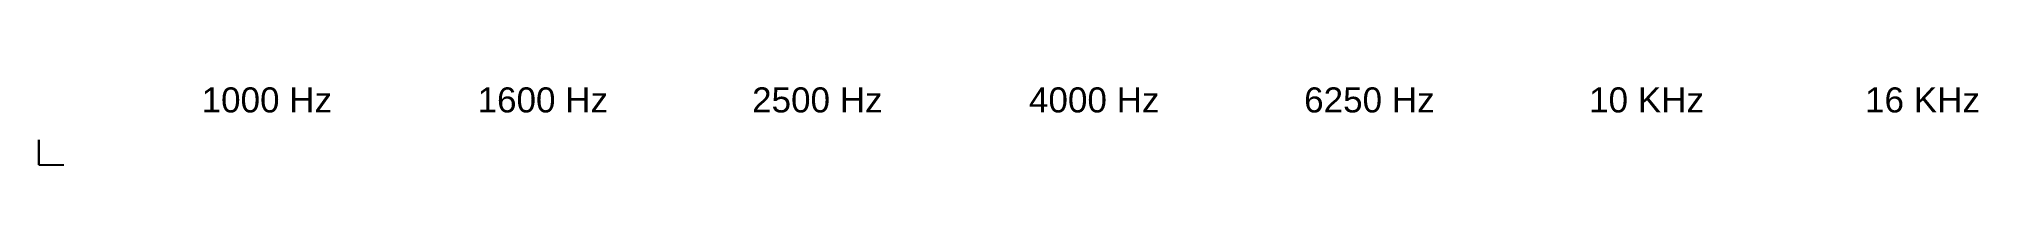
# Model space of a CAD drawing. Header units: inches. Extents: x 0 to 387, y 0 to 16.
import ezdxf

# ---------------------------------------------------------------- set-up
doc = ezdxf.new("R2010")
doc.units = ezdxf.units.IN
doc.header["$MEASUREMENT"] = 0
doc.layers.add('Graveren', color=21, linetype='Continuous')
doc.layers.add('hulp', color=210, linetype='Continuous')
doc.styles.get("Standard").update_dxf_attribs({"font": 'arial.ttf'})

msp = doc.modelspace()

# ---------------------------------------------------------------- linework, layer by layer
at = {"layer": 'hulp'}
for p, q in [((0, 0), (0, 5)), ((0, 5), (0, 0)), ((0, 0), (5, 0))]:
    msp.add_line(p, q, dxfattribs=at)

# ---------------------------------------------------------------- texts
at = {"layer": 'Graveren', "char_height": 5, "attachment_point": 1}
for s, insert, width in [('1000 Hz', (32.45, 15.48), 26.1465), ('1600 Hz', (87.45, 15.48), 26.1465), ('2500 Hz', (142.17, 15.48), 26.1465), ('4000 Hz', (197.36, 15.48), 26.1465), ('6250 Hz', (252.2, 15.48), 26.1465), ('10 KHz', (309, 15.48), 23.0204), ('16 KHz', (364, 15.48), 23.0204)]:
    msp.add_mtext(s, dxfattribs=dict(at, insert=insert, width=width))

doc.saveas('drawing.dxf')
